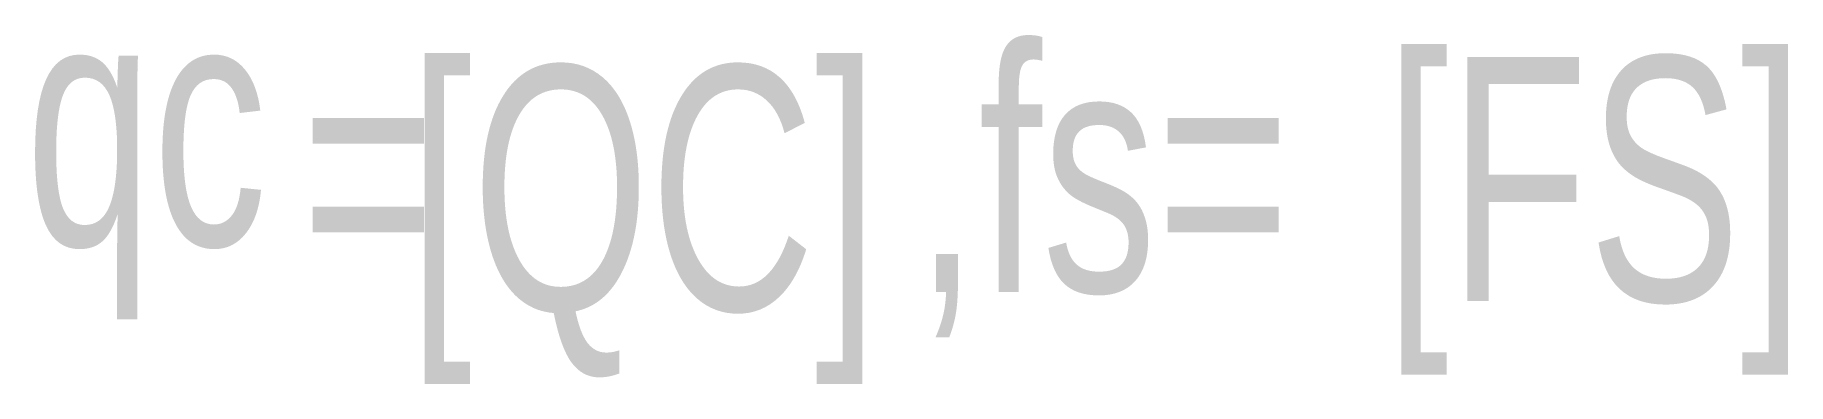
# Model space of a CAD drawing. Extents: x -0.2 to 14.1, y -0.4 to 2.5.
import ezdxf

# ---------------------------------------------------------------- set-up
doc = ezdxf.new("R2010")
doc.units = 0
doc.header["$MEASUREMENT"] = 0
doc.layers.add('GICAD_POUMIAN', color=7, linetype='CONTINUOUS')
doc.styles.add('LZ_FONTS_FS', font='hxm.ttf', dxfattribs={"width": 0.7})

msp = doc.modelspace()

# ---------------------------------------------------------------- texts
at = {"layer": 'GICAD_POUMIAN', "style": 'LZ_FONTS_FS', "width": 0.7}
for s, p in [(',fs=', (7.002, 0.365)), ('qc', (-0.279, 0.744)), ('[QC]', (2.855, 0.215)), ('[FS]', (10.849, 0.29)), ('=', (1.981, 0.365))]:
    msp.add_text(s, height=2, dxfattribs=at).set_placement(p)

doc.saveas('drawing.dxf')
